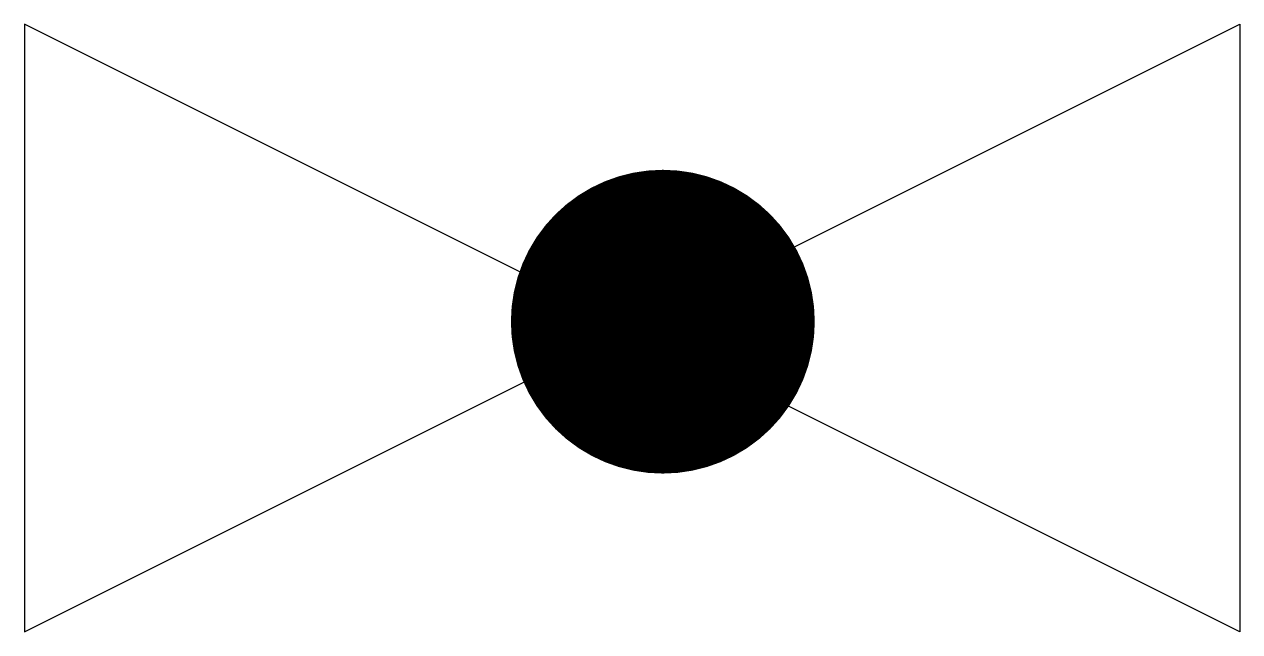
# Model space of a CAD drawing. Extents: x 46.4 to 56.6, y 1604.9 to 1610.
import ezdxf

# ---------------------------------------------------------------- set-up
doc = ezdxf.new("R2010")
doc.units = 0
doc.layers.get('0').update_dxf_attribs({"linetype": 'CONTINUOUS'})

msp = doc.modelspace()

# ---------------------------------------------------------------- linework, layer by layer
at = {"color": 0}
for p, q in [((46.444, 1610.025), (46.444, 1604.946)), ((46.444, 1604.946), (56.601, 1610.025)), ((56.601, 1604.946), (46.444, 1610.025)), ((56.601, 1610.025), (56.601, 1604.946))]:
    msp.add_line(p, q, dxfattribs=at)
at = {"color": 0, "const_width": 1.27}
msp.add_lwpolyline([(51.145, 1607.538, 1), (52.415, 1607.538, 1)], format="xyb", close=True, dxfattribs=at)

doc.saveas('drawing.dxf')
